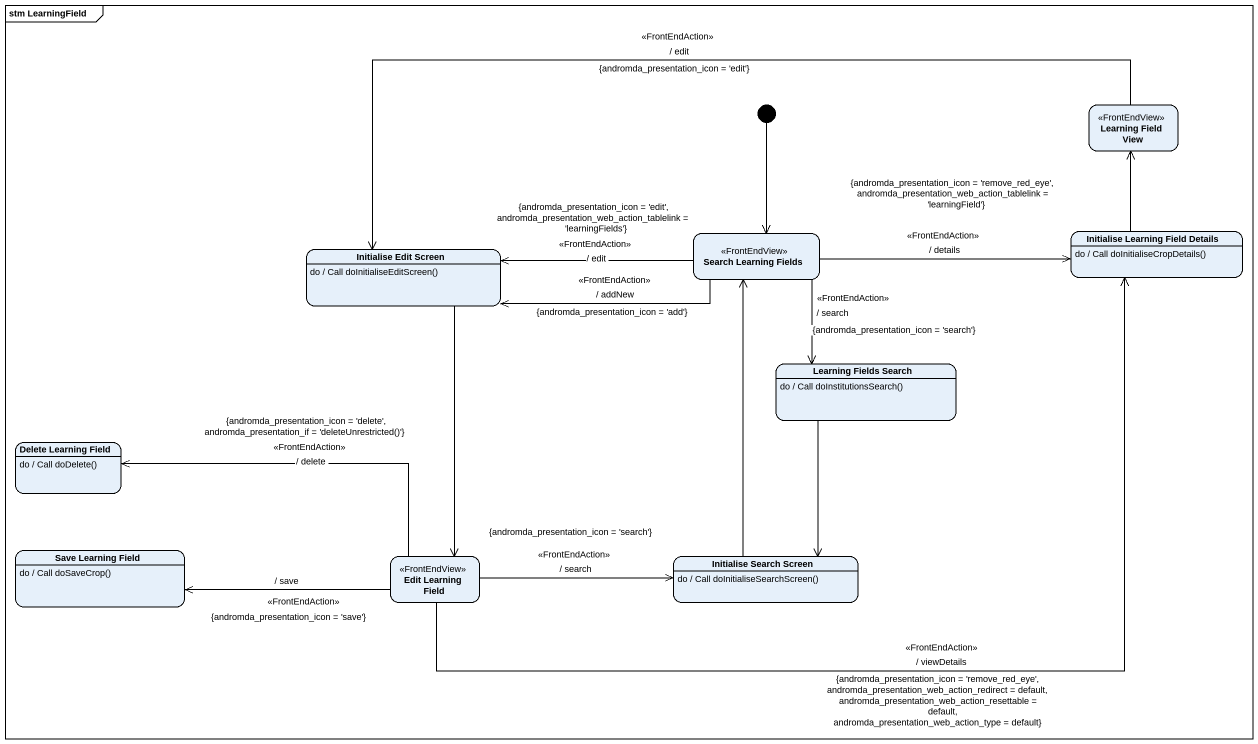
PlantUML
@startuml
mainframe stm LearningField
hide empty description
state "Learning Field View" as Learning_Field_View <<FrontEndView>>
state "Search Learning Fields" as Search_Learning_Fields <<FrontEndView>>
state "Initialise Learning Field Details" as Initialise_Learning_Field
Initialise_Learning_Field : do / Call doInitialiseCropDetails()
state "Initialise Edit Screen" as Initialise_Edit_Screen
Initialise_Edit_Screen : do / Call doInitialiseEditScreen()
state "Learning Fields Search" as Learning_Fields_Search
Learning_Fields_Search : do / Call doInstitutionsSearch()
state "Delete Learning Field" as Delete_Learning_Field
Delete_Learning_Field : do / Call doDelete()
state "Save Learning Field" as Save_Learning_Field
Save_Learning_Field : do / Call doSaveCrop()
state "Edit Learning Field" as Edit_Learning_Field <<FrontEndView>>
state "Initialise Search Screen" as Initialise_Search_Screen
Initialise_Search_Screen : do / Call doInitialiseSearchScreen()
[*] --> Search_Learning_Fields
Learning_Field_View -left-> Initialise_Edit_Screen : <<FrontEndAction>>\n/ edit\n{andromda_presentation_icon = 'edit'}
Search_Learning_Fields -right-> Initialise_Learning_Field : {andromda_presentation_icon = 'remove_red_eye', andromda_presentation_web_action_tablelink = 'learningField'}\n<<FrontEndAction>>\n/ details
Search_Learning_Fields -left-> Initialise_Edit_Screen : {andromda_presentation_icon = 'edit', andromda_presentation_web_action_tablelink = 'learningFields'}\n<<FrontEndAction>>\n/ edit
Search_Learning_Fields -left-> Initialise_Edit_Screen : <<FrontEndAction>>\n/ addNew\n{andromda_presentation_icon = 'add'}
Search_Learning_Fields --> Learning_Fields_Search : <<FrontEndAction>>\n/ search\n{andromda_presentation_icon = 'search'}
Initialise_Learning_Field -up-> Learning_Field_View
Initialise_Edit_Screen --> Edit_Learning_Field
Learning_Fields_Search --> Initialise_Search_Screen
Edit_Learning_Field -right-> Initialise_Learning_Field : <<FrontEndAction>>\n/ viewDetails\n{andromda_presentation_icon = 'remove_red_eye', andromda_presentation_web_action_redirect = default, andromda_presentation_web_action_resettable = default, andromda_presentation_web_action_type = default}
Edit_Learning_Field -left-> Delete_Learning_Field : {andromda_presentation_icon = 'delete', andromda_presentation_if = 'deleteUnrestricted()'}\n<<FrontEndAction>>\n/ delete
Edit_Learning_Field -left-> Save_Learning_Field : / save\n<<FrontEndAction>>\n{andromda_presentation_icon = 'save'}
Edit_Learning_Field -right-> Initialise_Search_Screen : {andromda_presentation_icon = 'search'}\n<<FrontEndAction>>\n/ search
Initialise_Search_Screen -up-> Search_Learning_Fields
@enduml
